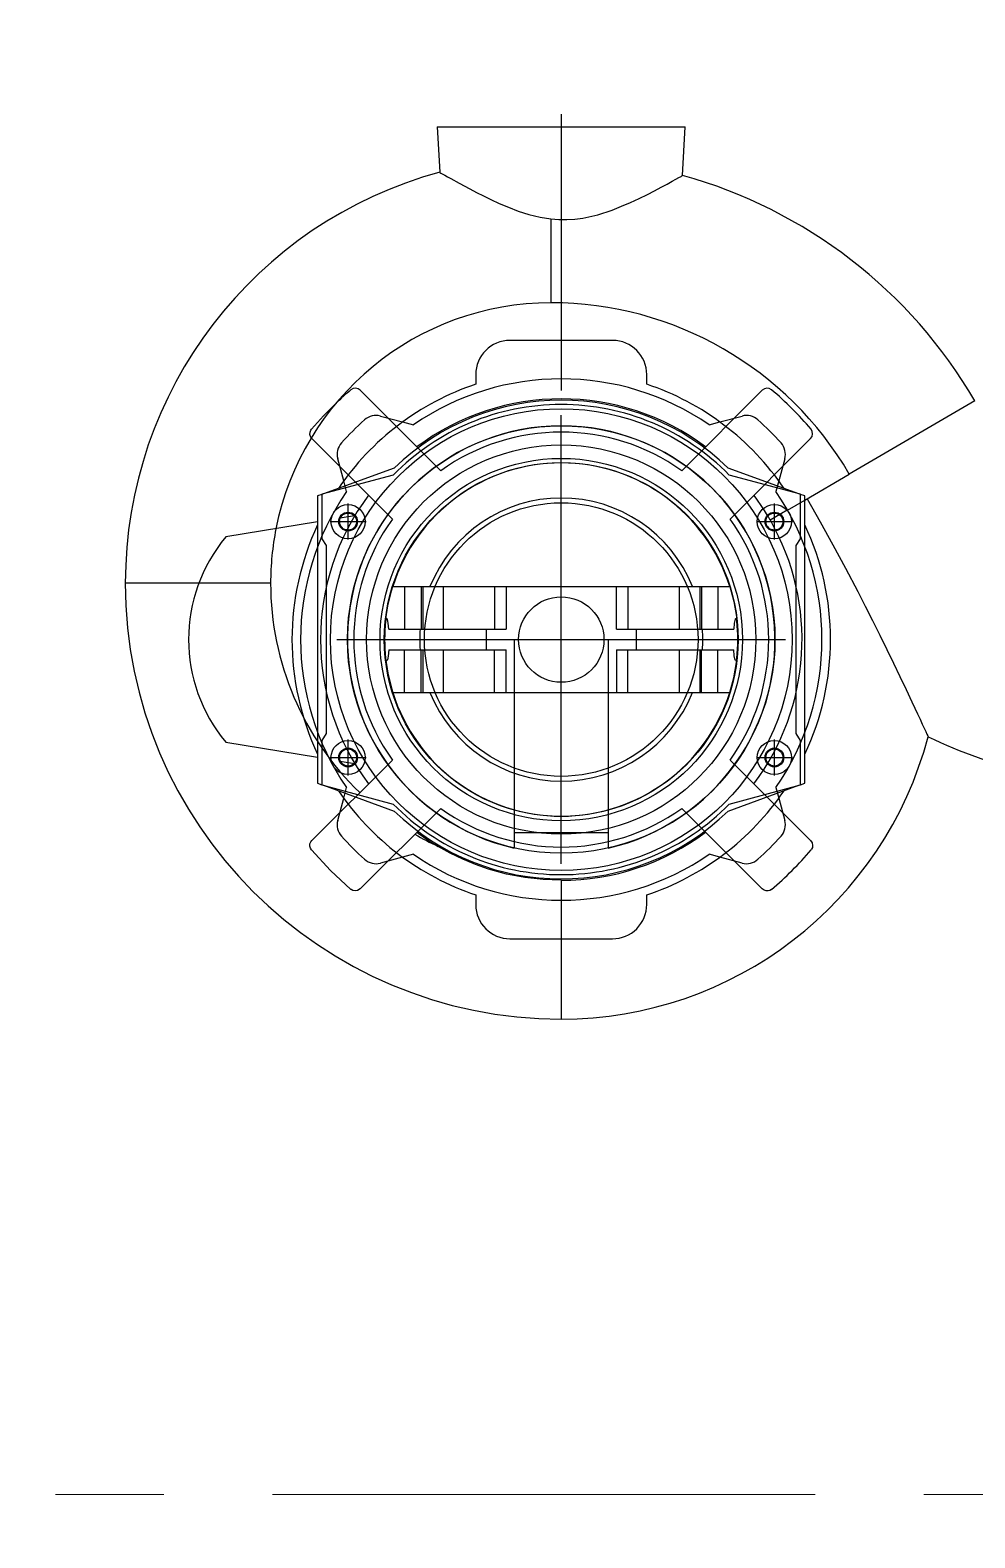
# Model space of a CAD drawing. Header units: millimetres. Extents: x 20530103 to 31271019, y 32092698 to 33532929.
# Drawn here: x 26698212 to 26698765, y 33060080 to 33060961 of the extents above; entities that cross this region are included whole.
import ezdxf

# ---------------------------------------------------------------- set-up
doc = ezdxf.new("R2010")
doc.units = ezdxf.units.MM
doc.linetypes.add('осевая', pattern=[50.8, 31.75, -6.35, 6.35, -6.35])

msp = doc.modelspace()

# ---------------------------------------------------------------- linework, layer by layer
for p, q in [((26698522.9856, 33060912.3266), (26698522.9856, 33060750.6266)), ((26698450.4856, 33060904.9766), (26698451.8838, 33060878.298)), ((26698450.4856, 33060904.9766), (26698595.4856, 33060904.9766)), ((26698593.9908, 33060876.453), (26698595.4856, 33060904.9766)), ((26698516.9856, 33060851.0344), (26698516.9856, 33060801.9766)), ((26698552.9856, 33060779.9766), (26698492.9856, 33060779.9766)), ((26698472.9856, 33060759.9766), (26698472.9856, 33060754.3294)), ((26698572.9856, 33060754.3294), (26698572.9856, 33060759.9766)), ((26698452.4869, 33060703.7596), (26698405.3837, 33060750.8628)), ((26698640.5876, 33060750.8628), (26698593.4843, 33060703.7596)), ((26698764.9057, 33060744.561), (26698691.4799, 33060701.7398)), ((26698417.2041, 33060735.7237), (26698430.1971, 33060732.2422)), ((26698430.1971, 33060732.2422), (26698436.471, 33060730.5611)), ((26698522.9856, 33060473.7266), (26698522.9856, 33060736.2266)), ((26698609.5003, 33060730.5611), (26698615.7742, 33060732.2422)), ((26698615.7742, 33060732.2422), (26698628.7672, 33060735.7237)), ((26698377.0994, 33060722.5785), (26698424.2027, 33060675.4753)), ((26698668.8718, 33060722.5785), (26698621.7686, 33060675.4753)), ((26698395.72, 33060697.7652), (26698392.2386, 33060710.7581)), ((26698653.7327, 33060710.7581), (26698650.2512, 33060697.7652)), ((26698424.7269, 33060701.1611), (26698382.9856, 33060689.9766)), ((26698425.3392, 33060705.302), (26698383.9237, 33060690.228)), ((26698397.4011, 33060691.4912), (26698395.72, 33060697.7652)), ((26698662.0476, 33060690.228), (26698620.632, 33060705.302)), ((26698662.9856, 33060689.9766), (26698621.2444, 33060701.1611)), ((26698650.2512, 33060697.7652), (26698648.5701, 33060691.4912)), ((26698665.4856, 33060686.5802), (26698691.4799, 33060701.7398)), ((26698382.9856, 33060689.8865), (26698380.4856, 33060688.9766)), ((26698380.4856, 33060688.9766), (26698380.4856, 33060520.9766)), ((26698383.9237, 33060690.228), (26698382.9856, 33060689.8865)), ((26698382.9856, 33060689.9766), (26698382.9856, 33060663.9766)), ((26698662.9856, 33060689.8865), (26698662.0476, 33060690.228)), ((26698662.9856, 33060663.9766), (26698662.9856, 33060689.9766)), ((26698665.4856, 33060688.9766), (26698662.9856, 33060689.8865)), ((26698665.4856, 33060520.9766), (26698665.4856, 33060688.9766)), ((26698398.305, 33060663.4766), (26698398.305, 33060684.4766)), ((26698655.2104, 33060680.5879), (26698645.2674, 33060674.7892)), ((26698647.6662, 33060663.4766), (26698647.6662, 33060684.4766)), ((26698655.3685, 33060680.6801), (26698665.4856, 33060686.5802)), ((26698380.4856, 33060673.838), (26698326.7856, 33060664.9766)), ((26698387.805, 33060673.9766), (26698408.805, 33060673.9766)), ((26698401.9656, 33060677.3825), (26698393.7443, 33060676.0259)), ((26698637.1662, 33060673.9766), (26698658.1662, 33060673.9766)), ((26698382.9856, 33060663.9766), (26698385.4856, 33060659.9766)), ((26698660.4856, 33060659.9766), (26698662.9856, 33060663.9766)), ((26698385.4856, 33060659.9766), (26698385.4856, 33060549.9766)), ((26698660.4856, 33060549.9766), (26698660.4856, 33060659.9766)), ((26698311.0049, 33060637.9766), (26698267.9856, 33060637.9766)), ((26698352.9856, 33060637.9766), (26698311.0049, 33060637.9766)), ((26698424.4469, 33060635.9766), (26698621.5244, 33060635.9766)), ((26698431.3526, 33060635.9766), (26698431.3526, 33060610.9766)), ((26698441.0119, 33060635.9766), (26698441.0119, 33060610.9766)), ((26698441.9856, 33060635.9766), (26698441.9856, 33060610.9766)), ((26698453.9856, 33060635.9766), (26698453.9856, 33060610.9766)), ((26698483.9856, 33060635.9766), (26698483.9856, 33060610.9766)), ((26698490.7569, 33060635.9766), (26698490.7569, 33060610.9766)), ((26698555.2144, 33060610.9766), (26698555.2144, 33060635.9766)), ((26698561.9856, 33060635.9766), (26698561.9856, 33060610.9766)), ((26698591.9856, 33060635.9766), (26698591.9856, 33060610.9766)), ((26698603.9856, 33060635.9766), (26698603.9856, 33060610.9766)), ((26698604.9594, 33060635.9766), (26698604.9594, 33060610.9766)), ((26698614.6186, 33060635.9766), (26698614.6186, 33060610.9766)), ((26698422.0923, 33060610.9766), (26698478.9856, 33060610.9766)), ((26698478.9856, 33060610.9766), (26698490.7569, 33060610.9766)), ((26698478.9856, 33060610.9766), (26698478.9856, 33060598.9766)), ((26698555.2144, 33060610.9766), (26698566.9856, 33060610.9766)), ((26698566.9856, 33060610.9766), (26698623.8789, 33060610.9766)), ((26698566.9856, 33060598.9766), (26698566.9856, 33060610.9766)), ((26698391.7356, 33060604.9766), (26698654.2356, 33060604.9766)), ((26698495.4856, 33060604.9766), (26698550.4856, 33060604.9766)), ((26698495.4856, 33060604.9766), (26698495.4856, 33060483.0391)), ((26698550.4856, 33060604.9766), (26698550.4856, 33060483.0391)), ((26698422.0923, 33060598.9766), (26698478.9856, 33060598.9766)), ((26698431.3526, 33060573.9766), (26698431.3526, 33060598.9766)), ((26698441.0119, 33060573.9766), (26698441.0119, 33060598.9766)), ((26698441.9856, 33060598.9766), (26698441.9856, 33060573.9766)), ((26698453.9856, 33060598.9766), (26698453.9856, 33060573.9766)), ((26698478.9856, 33060598.9766), (26698490.7569, 33060598.9766)), ((26698483.9856, 33060573.9766), (26698483.9856, 33060598.9766)), ((26698490.7569, 33060573.9766), (26698490.7569, 33060598.9766)), ((26698555.2144, 33060598.9766), (26698566.9856, 33060598.9766)), ((26698555.2144, 33060598.9766), (26698555.2144, 33060573.9766)), ((26698561.9856, 33060573.9766), (26698561.9856, 33060598.9766)), ((26698566.9856, 33060598.9766), (26698623.8789, 33060598.9766)), ((26698591.9856, 33060598.9766), (26698591.9856, 33060573.9766)), ((26698603.9856, 33060598.9766), (26698603.9856, 33060573.9766)), ((26698604.9594, 33060573.9766), (26698604.9594, 33060598.9766)), ((26698614.6186, 33060573.9766), (26698614.6186, 33060598.9766)), ((26698424.4469, 33060573.9766), (26698621.5244, 33060573.9766)), ((26698385.4856, 33060549.9766), (26698382.9856, 33060545.9766)), ((26698662.9856, 33060545.9766), (26698660.4856, 33060549.9766)), ((26698326.7856, 33060544.9766), (26698380.4856, 33060536.1152)), ((26698382.9856, 33060545.9766), (26698382.9856, 33060519.9766)), ((26698398.305, 33060525.4766), (26698398.305, 33060546.4766)), ((26698647.6662, 33060525.4766), (26698647.6662, 33060546.4766)), ((26698662.9856, 33060519.9766), (26698662.9856, 33060545.9766)), ((26698377.0994, 33060487.3747), (26698424.2027, 33060534.4779)), ((26698387.805, 33060535.9766), (26698408.805, 33060535.9766)), ((26698393.7443, 33060533.9273), (26698401.9656, 33060532.5707)), ((26698621.7686, 33060534.4779), (26698668.8718, 33060487.3747)), ((26698637.1662, 33060535.9766), (26698658.1662, 33060535.9766)), ((26698380.4856, 33060520.9766), (26698382.9856, 33060520.0667)), ((26698662.9856, 33060520.0667), (26698665.4856, 33060520.9766)), ((26698382.9856, 33060520.0667), (26698383.9237, 33060519.7252)), ((26698382.9856, 33060519.9766), (26698424.7269, 33060508.7921)), ((26698383.9237, 33060519.7252), (26698425.3392, 33060504.6512)), ((26698392.2386, 33060499.1951), (26698395.72, 33060512.188)), ((26698395.72, 33060512.188), (26698397.4011, 33060518.462)), ((26698620.632, 33060504.6512), (26698662.0476, 33060519.7252)), ((26698621.2444, 33060508.7921), (26698662.9856, 33060519.9766)), ((26698648.5701, 33060518.462), (26698650.2512, 33060512.188)), ((26698650.2512, 33060512.188), (26698653.7327, 33060499.1951)), ((26698662.0476, 33060519.7252), (26698662.9856, 33060520.0667)), ((26698452.4869, 33060506.1936), (26698405.3837, 33060459.0904)), ((26698640.5876, 33060459.0904), (26698593.4843, 33060506.1936)), ((26698495.4856, 33060492.1277), (26698550.4856, 33060492.1277)), ((26698430.1971, 33060477.711), (26698417.2041, 33060474.2296)), ((26698436.471, 33060479.3921), (26698430.1971, 33060477.711)), ((26698615.7742, 33060477.711), (26698609.5003, 33060479.3921)), ((26698628.7672, 33060474.2296), (26698615.7742, 33060477.711)), ((26698522.9856, 33060464.148), (26698522.9856, 33060429.9766)), ((26698472.9856, 33060455.6238), (26698472.9856, 33060449.9766)), ((26698572.9856, 33060449.9766), (26698572.9856, 33060455.6238)), ((26698492.9856, 33060429.9766), (26698552.9856, 33060429.9766)), ((26698522.9856, 33060429.9766), (26698522.9856, 33060382.9766))]:
    msp.add_line(p, q)
at = {"color": 1, "linetype": 'осевая', "lineweight": 15, "ltscale": 10}
msp.add_line((26697338.0709, 33060104.8563), (26700338.0709, 33060104.8563), dxfattribs=at)
for points in [[(26698451.8829, 33060878.3152), (26698452.0411, 33060878.2251), (26698452.6353, 33060877.8868), (26698454.7985, 33060876.6596), (26698456.4224, 33060875.7431), (26698458.3882, 33060874.6399), (26698463.3123, 33060871.9109), (26698469.5066, 33060868.5662), (26698473.3211, 33060866.5687), (26698477.4348, 33060864.4802), (26698481.8833, 33060862.3132), (26698486.6091, 33060860.136), (26698492.0665, 33060857.8141), (26698497.8433, 33060855.6269), (26698504.0475, 33060853.6486), (26698510.5809, 33060852.0517), (26698516.9856, 33060851.0344)], [(26698516.9856, 33060851.0344), (26698521.5552, 33060850.6726), (26698526.2267, 33060850.6336), (26698530.9185, 33060850.9294), (26698535.6301, 33060851.5536), (26698544.3701, 33060853.5102), (26698552.7931, 33060856.2414), (26698558.3108, 33060858.3976), (26698563.5714, 33060860.6739), (26698568.6214, 33060863.0271), (26698573.3547, 33060865.3565), (26698577.5589, 33060867.5089), (26698581.3997, 33060869.5326), (26698584.8876, 33060871.4107), (26698587.8989, 33060873.0583), (26698590.0581, 33060874.2529), (26698591.7814, 33060875.2134), (26698593.0513, 33060875.9248), (26698593.795, 33060876.3428), (26698593.9908, 33060876.453), (26698593.9908, 33060876.453)], [(26698376.8678, 33060727.983), (26698383.8508, 33060735.8296), (26698391.2778, 33060743.3024)], [(26698376.7405, 33060722.9902), (26698376.3231, 33060723.6733), (26698375.9525, 33060724.9635), (26698376.0298, 33060726.3042), (26698376.5466, 33060727.544), (26698376.8678, 33060727.983)], [(26698666.7297, 33060687.3058), (26698674.3881, 33060673.8681), (26698681.8861, 33060660.3385), (26698689.2399, 33060646.6977), (26698696.4214, 33060633.0162), (26698700.7927, 33060624.5143), (26698705.0825, 33060616.0444), (26698709.3, 33060607.5969), (26698713.4108, 33060599.2512), (26698717.3316, 33060591.1904), (26698721.1005, 33060583.3525), (26698724.7311, 33060575.7216), (26698728.1096, 33060568.5521), (26698729.8196, 33060564.8989), (26698731.4107, 33060561.4855), (26698732.8735, 33060558.3352), (26698734.1789, 33060555.5143), (26698735.2759, 33060553.1371), (26698736.1832, 33060551.166), (26698736.883, 33060549.643), (26698737.3536, 33060548.6176), (26698737.5503, 33060548.1886), (26698737.5815, 33060548.1205)], [(26698420.2548, 33060615.8055), (26698421.5895, 33060624.7178), (26698423.6959, 33060633.48), (26698424.4469, 33060635.9766)], [(26698621.5244, 33060635.9766), (26698623.8513, 33060627.2704), (26698625.4105, 33060618.3946), (26698625.7165, 33060615.8055)], [(26698422.0923, 33060610.9766), (26698421.7473, 33060614.6656), (26698421.5463, 33060615.8308), (26698421.2759, 33060616.7778), (26698421.0643, 33060617.134), (26698420.8325, 33060617.1881), (26698420.6314, 33060616.9616), (26698420.3708, 33060616.2726), (26698420.2548, 33060615.8055)], [(26698625.7165, 33060615.8055), (26698625.7008, 33060615.8748), (26698625.4101, 33060616.8215), (26698625.1927, 33060617.1523), (26698624.9575, 33060617.1748), (26698624.7582, 33060616.9159), (26698624.5105, 33060616.1973), (26698624.2028, 33060614.5137), (26698623.8789, 33060610.9766)], [(26698422.0923, 33060598.9766), (26698421.7473, 33060595.2876), (26698421.5463, 33060594.1224), (26698421.2759, 33060593.1754), (26698421.0643, 33060592.8192), (26698420.8325, 33060592.7652), (26698420.6314, 33060592.9916), (26698420.3708, 33060593.6806), (26698420.2548, 33060594.1477)], [(26698420.2548, 33060594.1477), (26698421.5895, 33060585.2354), (26698423.6959, 33060576.4732), (26698424.4469, 33060573.9766)], [(26698621.5244, 33060573.9766), (26698623.8513, 33060582.6828), (26698625.4105, 33060591.5586), (26698625.7165, 33060594.1477)], [(26698625.7165, 33060594.1477), (26698625.7008, 33060594.0784), (26698625.4101, 33060593.1317), (26698625.1927, 33060592.8009), (26698624.9575, 33060592.7784), (26698624.7582, 33060593.0373), (26698624.5105, 33060593.7559), (26698624.2028, 33060595.4395), (26698623.8789, 33060598.9766)], [(26698376.8678, 33060481.9702), (26698376.2273, 33060483.0276), (26698375.9444, 33060484.1832), (26698376.0232, 33060485.4142), (26698376.5391, 33060486.6715), (26698377.0994, 33060487.3747)], [(26698668.8718, 33060487.3747), (26698669.7721, 33060485.9942), (26698670.0431, 33060484.5985), (26698669.8747, 33060483.397), (26698669.421, 33060482.4034), (26698669.1035, 33060481.9702)], [(26698399.9792, 33060458.8588), (26698387.9696, 33060469.8779), (26698376.8678, 33060481.9702)], [(26698522.9856, 33060464.148), (26698512.3607, 33060464.5502), (26698501.7357, 33060465.7638), (26698491.0465, 33060467.825), (26698480.4858, 33060470.7263), (26698472.8857, 33060473.3773), (26698465.4252, 33060476.4685), (26698458.0819, 33060480.019), (26698450.9323, 33060484.0015)], [(26698405.3837, 33060459.0904), (26698403.883, 33060458.1456), (26698402.5589, 33060457.9188), (26698401.1531, 33060458.1727), (26698400.1605, 33060458.7149), (26698399.9792, 33060458.8588)], [(26698645.992, 33060458.8588), (26698645.0368, 33060458.2619), (26698644.0044, 33060457.9623), (26698642.9112, 33060457.9508), (26698641.7112, 33060458.3003), (26698640.5876, 33060459.0904)]]:
    msp.add_lwpolyline(points)
at = {"ltscale": 10}
msp.add_circle((26698838.0709, 33060104.9766), 1200, dxfattribs=at)
at = {"lineweight": 30}
msp.add_circle((26698838.0709, 33060104.9766), 1100, dxfattribs=at)
for centre, radius in [((26698522.9856, 33060604.9766), 135), ((26698522.9856, 33060604.9766), 125), ((26698522.9856, 33060604.9766), 113.85), ((26698522.9856, 33060604.9766), 106), ((26698522.9856, 33060604.9766), 103.5), ((26698398.305, 33060673.9766), 10), ((26698398.305, 33060673.9766), 5.5), ((26698522.9856, 33060604.9766), 80), ((26698647.6662, 33060673.9766), 10), ((26698647.6662, 33060673.9766), 5.5), ((26698398.305, 33060673.9766), 5), ((26698647.6662, 33060673.9766), 5), ((26698522.9856, 33060604.9766), 25), ((26698398.305, 33060535.9766), 10), ((26698398.305, 33060535.9766), 5.5), ((26698398.305, 33060535.9766), 5), ((26698647.6662, 33060535.9766), 10), ((26698647.6662, 33060535.9766), 5.5), ((26698647.6662, 33060535.9766), 5)]:
    msp.add_circle(centre, radius)
for centre, radius, start, end in [((26698516.9856, 33060637.9766), 249, 105.1513717, 180), ((26698516.9856, 33060599.9766), 287, 30.2502893, 74.4365359), ((26698516.9856, 33060637.9766), 164, 90, 168.805742), ((26698516.9856, 33060599.9766), 202, 30.2502893, 90), ((26698492.9856, 33060759.9766), 20, 90, 180), ((26698552.9856, 33060759.9766), 20, 0, 90), ((26698522.9856, 33060604.9766), 191, 130.0916862, 133.5960773), ((26698522.9856, 33060604.9766), 157.5, 108.509405, 145.843821), ((26698402.5553, 33060748.0344), 4, 45, 130.0916862), ((26698522.9856, 33060604.9766), 152.5, 55.4372047, 124.5627953), ((26698522.9856, 33060604.9766), 157.5, 34.156179, 71.490595), ((26698643.416, 33060748.0344), 4, 49.9083138, 135), ((26698522.9856, 33060604.9766), 191, 40.0916862, 49.9083138), ((26698522.9856, 33060604.9766), 137.5, 44.3888141, 135.6111859), ((26698522.9856, 33060604.9766), 140, 45.7752866, 134.2247134), ((26698522.9856, 33060604.9766), 140.8071, 53.1658095, 126.8341905), ((26698522.9856, 33060604.9766), 172.5, 131.8275307, 138.1724682), ((26698414.6159, 33060726.0644), 10, 75.0000001, 131.8275129), ((26698631.3554, 33060726.0644), 10, 48.1724682, 104.9999999), ((26698522.9856, 33060604.9766), 172.5, 41.8275318, 48.1724682), ((26698522.9856, 33060604.9766), 125, 282.7090329, 257.2909671), ((26698522.9856, 33060604.9766), 121.3595, 54.4855917, 125.5144083), ((26698666.0434, 33060725.407), 4, 315, 40.0916862), ((26698379.9279, 33060725.407), 4, 217.1711255, 225), ((26698401.8978, 33060713.3463), 10, 138.1724682, 194.9999999), ((26698644.0734, 33060713.3463), 10, 345.0000001, 41.8275318), ((26698522.9856, 33060604.9766), 103.3, 17.4634176, 162.5365824), ((26698522.9856, 33060604.9766), 152.5, 145.4372047, 214.5627953), ((26698522.9856, 33060604.9766), 140.8071, 143.1658095, 216.8341905), ((26698522.9856, 33060604.9766), 140.8071, 29.7227255, 36.8341905), ((26698522.9856, 33060604.9766), 152.5, 325.4372047, 34.5627953), ((26698522.9856, 33060604.9766), 82.8, 21.9869951, 158.0130049), ((26698522.9856, 33060604.9766), 157.5, 154.7912346, 205.2087654), ((26698522.9856, 33060604.9766), 121.3595, 144.4855917, 215.5144083), ((26698522.9856, 33060604.9766), 121.3595, 324.4855917, 35.5144083), ((26698522.9856, 33060604.9766), 140.8286, 323.1645539, 29.7228061), ((26698522.9856, 33060604.9766), 157.5, 334.7912346, 25.2087654), ((26698398.4544, 33060604.9766), 93.4688, 140.0644592, 219.9355408), ((26698516.9856, 33060637.9766), 164, 168.805742, 180), ((26698522.9856, 33060637.9766), 255, 180, 270), ((26698522.9856, 33060637.9766), 170, 180, 226.1239199), ((26698522.9856, 33060604.9766), 103.3, 173.98267, 186.01733), ((26698522.9856, 33060604.9766), 82.8, 175.8444896, 184.1555104), ((26698522.9856, 33060604.9766), 82.8, 355.8444896, 4.1555104), ((26698522.9856, 33060604.9766), 103.3, 353.98267, 6.01733), ((26698522.9856, 33060604.9766), 103.3, 197.4634176, 342.5365824), ((26698522.9856, 33060604.9766), 82.8, 201.9869951, 338.0130049), ((26698522.9856, 33060604.9766), 222, 270, 345.1714938), ((26698859.9273, 33060799.9766), 280, 244.0820728, 270), ((26698522.9856, 33060604.9766), 157.5, 214.156179, 251.490595), ((26698522.9856, 33060604.9766), 157.5, 288.509405, 325.843821), ((26698522.9856, 33060604.9766), 137.5, 224.3888141, 315.6111859), ((26698522.9856, 33060604.9766), 140, 225.7752866, 314.2247134), ((26698522.9856, 33060604.9766), 121.3595, 234.4855917, 305.5144083), ((26698401.8978, 33060496.6069), 10, 165.0000001, 221.8275318), ((26698644.0734, 33060496.6069), 10, 318.1724682, 14.9999999), ((26698522.9856, 33060604.9766), 172.5, 221.8275318, 228.1724682), ((26698522.9856, 33060637.9766), 170, 239.768191, 244.9225582), ((26698522.9856, 33060604.9766), 140.8071, 233.1658095, 239.2217867), ((26698522.9856, 33060604.9766), 140.8286, 270, 306.8354461), ((26698522.9856, 33060604.9766), 172.5, 311.8275307, 318.1724682), ((26698414.6159, 33060483.8888), 10, 228.1724682, 284.9999999), ((26698522.9856, 33060604.9766), 152.5, 235.4372047, 304.5627953), ((26698631.3554, 33060483.8888), 10, 255.0000001, 311.8275129), ((26698522.9856, 33060604.9766), 191, 310.091687, 319.9083141), ((26698492.9856, 33060449.9766), 20, 180, 270), ((26698552.9856, 33060449.9766), 20, 270, 0.0000009)]:
    msp.add_arc(centre, radius, start, end)
for p in [(26698522.9856, 33060604.9766), (26698522.9856, 33060604.9766, 298.5), (26698522.9856, 33060604.9766, 3), (26698522.9856, 33060604.9766, 406), (26698522.9856, 33060604.9766, 294), (26698522.9856, 33060604.9766, 675), (26698522.9856, 33060604.9766, 406)]:
    msp.add_point(p)

doc.saveas('drawing.dxf')
